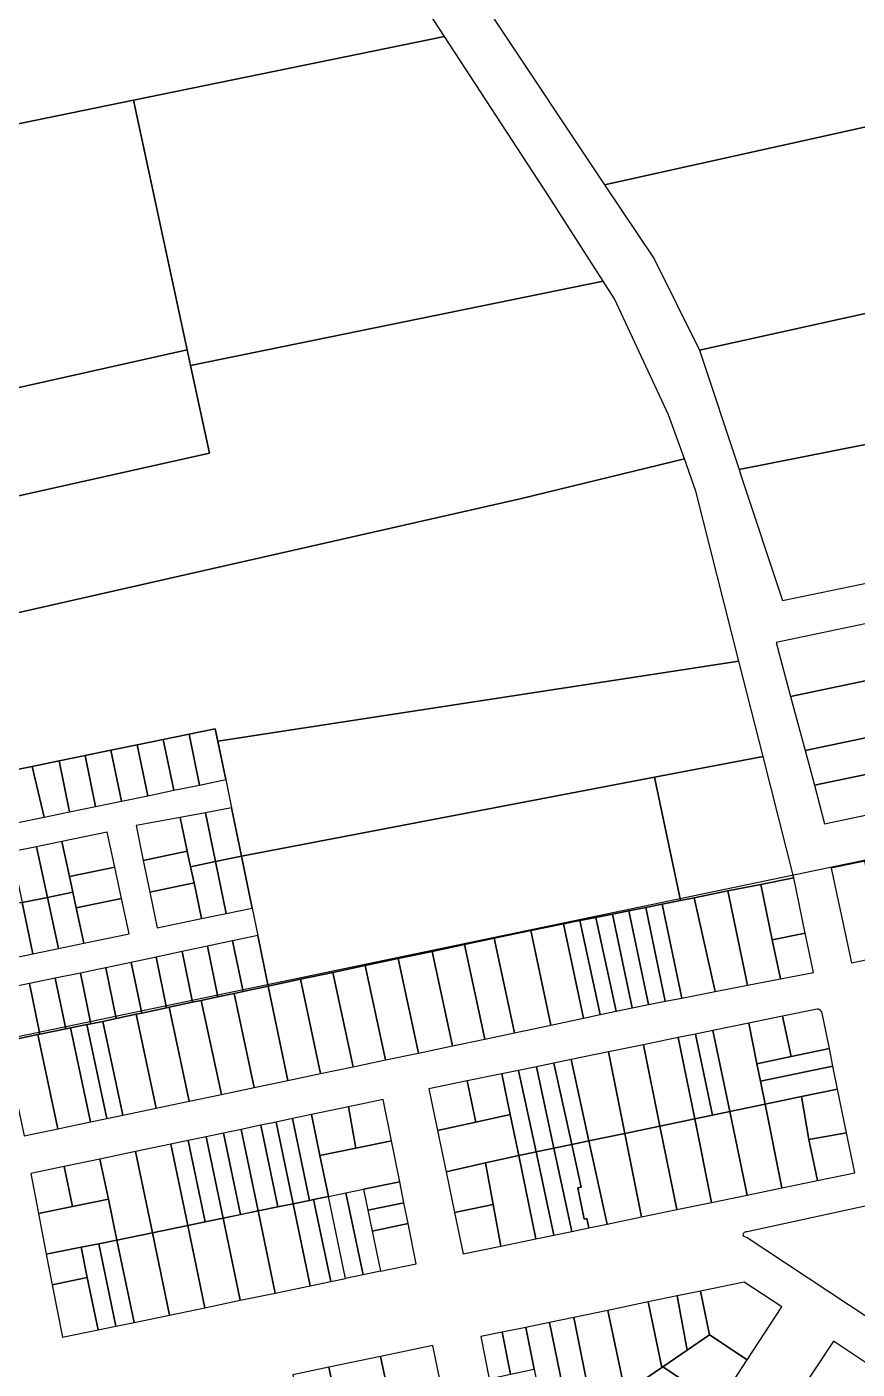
# Model space of a CAD drawing. Header units: metres. Extents: x 263639 to 269142, y 7370519 to 7372711.
# Drawn here: x 264866 to 265211, y 7371707 to 7372266 of the extents above; entities that cross this region are included whole.
import ezdxf

# ---------------------------------------------------------------- set-up
doc = ezdxf.new("R2010")
doc.units = ezdxf.units.M
doc.layers.add('LOTE', color=7, linetype='Continuous')

msp = doc.modelspace()

# ---------------------------------------------------------------- linework, layer by layer
msp.add_lwpolyline([(264487.38, 7371030.18), (264985.47, 7371330.63), (265022.81, 7371337.41), (265406.25, 7371417.45), (265476.66, 7371443.78), (265534.86, 7371470.72), (265583.1, 7371515.8), (265604.02, 7371549.54), (265617.82, 7371582.61), (265627.42, 7371622.1), (265743.62, 7371953.15), (265695.09, 7371971.24), (265680.95, 7371981.49), (265641.1, 7372007.93), (264744.16, 7371821.12)])
at = {"layer": 'LOTE', "color": 7}
for points in [[(264910.22, 7372235.4), (265039.73, 7372261.91), (264998.31, 7372325.34), (264806.07, 7372278.08), (264760.73, 7372204.8), (264910.22, 7372235.4)], [(265106.38, 7372200.19), (265106.38, 7372200.19), (265329.06, 7372249.58), (265324.64, 7372270.6), (265321.42, 7372285.89), (265313.6, 7372323.1), (265267.99, 7372313.55), (265059.77, 7372269.95), (265106.38, 7372200.19)], [(264934, 7372124.98), (265105.79, 7372160.06), (265105.79, 7372160.06), (265083.06, 7372195.58), (265039.73, 7372261.91), (264910.22, 7372235.4), (264934, 7372124.98)], [(265344.68, 7372175.34), (265335.42, 7372219.38), (265329.06, 7372249.58), (265106.38, 7372200.19), (265126.95, 7372169.39), (265145.8, 7372131.41), (265344.68, 7372175.34)], [(264932.59, 7372131.56), (264932.59, 7372131.56), (264910.22, 7372235.4), (264760.73, 7372204.8), (264759.28, 7372202.44), (264781.28, 7372097.73), (264932.59, 7372131.56)], [(265162.33, 7372081.68), (265372.08, 7372123.15), (265360.51, 7372178.84), (265344.68, 7372175.34), (265145.8, 7372131.41), (265162.33, 7372081.68), (265162.33, 7372081.68)], [(265139.59, 7372086.1), (265133.01, 7372104.53), (265110.43, 7372152.8), (265105.79, 7372160.06), (264934, 7372124.98), (264941.85, 7372088.54), (264790.32, 7372054.67), (264794.54, 7372006.86), (265071.15, 7372069.44), (265139.59, 7372086.1)], [(264790.32, 7372054.67), (264941.85, 7372088.54), (264934, 7372124.98), (264932.59, 7372131.56), (264781.28, 7372097.73), (264790.32, 7372054.67)], [(265372.08, 7372123.15), (265162.33, 7372081.68), (265163.13, 7372079.29), (265180.46, 7372027.16), (265353.45, 7372062.93), (265383.3, 7372069.1), (265372.08, 7372123.15)], [(265240.7, 7371999.13), (265248.57, 7372024.53), (265177.72, 7372009.76), (265183.76, 7371987.26), (265240.7, 7371999.13)], [(264948.64, 7371952.66), (264951.05, 7371940.86), (264955.17, 7371920.79), (265127.11, 7371953.61), (265172.33, 7371962.24), (265162.27, 7372001.99), (264945.35, 7371968.69), (264948.64, 7371952.66)], [(265232.82, 7371973.74), (265240.7, 7371999.13), (265183.76, 7371987.26), (265189.79, 7371964.77), (265232.82, 7371973.74)], [(264911.82, 7371967.16), (264916.16, 7371945.97), (264926.98, 7371948.2), (264922.64, 7371969.38), (264911.82, 7371967.16)], [(264922.64, 7371969.38), (264926.98, 7371948.2), (264937.74, 7371950.41), (264933.4, 7371971.58), (264922.64, 7371969.38)], [(264948.64, 7371952.66), (264944.3, 7371973.82), (264933.4, 7371971.58), (264937.74, 7371950.41), (264948.64, 7371952.66)], [(265227.75, 7371957.39), (265232.82, 7371973.74), (265189.79, 7371964.77), (265193.68, 7371950.29), (265227.75, 7371957.39)], [(264890.1, 7371962.7), (264894.44, 7371941.49), (264905.19, 7371943.71), (264900.84, 7371964.9), (264890.1, 7371962.7)], [(264900.84, 7371964.9), (264905.19, 7371943.71), (264916.16, 7371945.97), (264911.82, 7371967.16), (264900.84, 7371964.9)], [(264857.78, 7371956.07), (264862.13, 7371934.83), (264873.04, 7371937.08), (264868.09, 7371958.18), (264857.78, 7371956.07)], [(264868.09, 7371958.18), (264873.04, 7371937.08), (264883.59, 7371939.25), (264879.24, 7371960.47), (264868.09, 7371958.18)], [(264879.24, 7371960.47), (264883.59, 7371939.25), (264894.44, 7371941.49), (264890.1, 7371962.7), (264879.24, 7371960.47)], [(265143.68, 7371903.52), (265157.61, 7371906.32), (265171.34, 7371909.07), (265185.08, 7371911.83), (265172.33, 7371962.24), (265127.11, 7371953.61), (265137.89, 7371902.36), (265143.68, 7371903.52)], [(264959.6, 7371899.15), (264962.02, 7371887.81), (264966.36, 7371866.7), (264979.73, 7371869.56), (264993.24, 7371872.44), (265006.74, 7371875.3), (265020.44, 7371878.18), (265034.59, 7371881.16), (265048.08, 7371884), (265060.42, 7371886.6), (265075.6, 7371889.8), (265089.25, 7371892.6), (265096.11, 7371893.98), (265102.76, 7371895.31), (265109.66, 7371896.7), (265116.46, 7371898.06), (265123.47, 7371899.47), (265130.36, 7371900.85), (265137.89, 7371902.36), (265127.11, 7371953.61), (264955.17, 7371920.79), (264959.6, 7371899.15)], [(265197.96, 7371934.32), (265222.16, 7371939.36), (265227.75, 7371957.39), (265193.68, 7371950.29), (265197.96, 7371934.32)], [(264951.05, 7371940.86), (264940.28, 7371938.87), (264944.44, 7371918.56), (264955.17, 7371920.79), (264951.05, 7371940.86)], [(264911.33, 7371933.54), (264914.3, 7371919.01), (264932.64, 7371922.82), (264929.65, 7371936.92), (264911.33, 7371933.54)], [(264929.65, 7371936.92), (264932.64, 7371922.82), (264934.01, 7371916.39), (264944.44, 7371918.56), (264940.28, 7371938.87), (264929.65, 7371936.92)], [(264899.29, 7371930.79), (264880.47, 7371926.91), (264883.62, 7371912.34), (264902.42, 7371916.25), (264899.29, 7371930.79)], [(264863.86, 7371901.49), (264874.46, 7371903.63), (264869.91, 7371924.73), (264859.45, 7371922.58), (264863.86, 7371901.49)], [(264874.46, 7371903.63), (264885.04, 7371905.77), (264883.62, 7371912.34), (264880.47, 7371926.91), (264869.91, 7371924.73), (264874.46, 7371903.63)], [(264935.44, 7371909.67), (264934.01, 7371916.39), (264932.64, 7371922.82), (264914.3, 7371919.01), (264917, 7371905.84), (264935.44, 7371909.67)], [(264948.88, 7371896.93), (264944.44, 7371918.56), (264934.01, 7371916.39), (264935.44, 7371909.67), (264938.6, 7371894.79), (264948.88, 7371896.93)], [(264959.6, 7371899.15), (264955.17, 7371920.79), (264944.44, 7371918.56), (264948.88, 7371896.93), (264959.6, 7371899.15)], [(265200.73, 7371915.81), (265209.12, 7371876.39), (265223.13, 7371879.28), (265214.73, 7371918.74), (265200.73, 7371915.81)], [(264902.42, 7371916.25), (264883.62, 7371912.34), (264885.04, 7371905.77), (264886.42, 7371899.33), (264905.23, 7371903.23), (264902.42, 7371916.25)], [(264938.6, 7371894.79), (264935.44, 7371909.67), (264917, 7371905.84), (264920.06, 7371890.94), (264938.6, 7371894.79)], [(265179.56, 7371869.73), (265176.16, 7371886.01), (265171.34, 7371909.07), (265157.61, 7371906.32), (265165.82, 7371867.06), (265179.56, 7371869.73)], [(265176.16, 7371886.01), (265189.92, 7371888.69), (265185.08, 7371911.83), (265171.34, 7371909.07), (265176.16, 7371886.01)], [(264879.04, 7371882.42), (264874.46, 7371903.63), (264863.86, 7371901.49), (264868.31, 7371880.19), (264879.04, 7371882.42)], [(264889.6, 7371884.61), (264886.42, 7371899.33), (264885.04, 7371905.77), (264874.46, 7371903.63), (264879.04, 7371882.42), (264889.6, 7371884.61)], [(264905.23, 7371903.23), (264886.42, 7371899.33), (264889.6, 7371884.61), (264908.41, 7371888.52), (264905.23, 7371903.23)], [(265143.68, 7371903.52), (265137.89, 7371902.36), (265130.36, 7371900.85), (265138.53, 7371861.75), (265152.37, 7371864.44), (265143.68, 7371903.52)], [(265165.82, 7371867.06), (265157.61, 7371906.32), (265143.68, 7371903.52), (265152.37, 7371864.44), (265165.82, 7371867.06)], [(264868.31, 7371880.19), (264863.86, 7371901.49), (264853.14, 7371899.33), (264857.61, 7371877.97), (264868.31, 7371880.19)], [(265109.66, 7371896.7), (265102.76, 7371895.31), (265111.11, 7371856.27), (265117.81, 7371857.7), (265109.66, 7371896.7)], [(265116.46, 7371898.06), (265109.66, 7371896.7), (265117.81, 7371857.7), (265117.81, 7371857.7), (265124.63, 7371859.04), (265116.46, 7371898.06)], [(265123.47, 7371899.47), (265116.46, 7371898.06), (265124.63, 7371859.04), (265131.64, 7371860.4), (265123.47, 7371899.47)], [(265130.36, 7371900.85), (265123.47, 7371899.47), (265131.64, 7371860.4), (265138.53, 7371861.75), (265130.36, 7371900.85)], [(265089.25, 7371892.6), (265075.6, 7371889.8), (265075.6, 7371889.8), (265084, 7371850.51), (265097.63, 7371853.41), (265089.25, 7371892.6)], [(265096.11, 7371893.98), (265089.25, 7371892.6), (265097.63, 7371853.41), (265104.48, 7371854.86), (265096.11, 7371893.98)], [(265102.76, 7371895.31), (265096.11, 7371893.98), (265104.48, 7371854.86), (265111.11, 7371856.27), (265102.76, 7371895.31)], [(264955.85, 7371864.46), (264951.51, 7371885.57), (264940.99, 7371883.33), (264945.33, 7371862.22), (264952.13, 7371863.67), (264955.85, 7371864.46)], [(264962.02, 7371887.81), (264951.51, 7371885.57), (264955.85, 7371864.46), (264966.36, 7371866.7), (264962.02, 7371887.81)], [(265060.42, 7371886.6), (265048.08, 7371884), (265056.5, 7371844.66), (265068.83, 7371847.29), (265060.42, 7371886.6)], [(265075.6, 7371889.8), (265060.42, 7371886.6), (265068.83, 7371847.29), (265084, 7371850.51), (265075.6, 7371889.8)], [(265193.33, 7371872.41), (265189.92, 7371888.69), (265176.16, 7371886.01), (265179.56, 7371869.73), (265193.33, 7371872.41)], [(264934.84, 7371859.98), (264930.5, 7371881.09), (264919.66, 7371878.78), (264924.01, 7371857.67), (264925.03, 7371857.89), (264934.84, 7371859.98)], [(264945.33, 7371862.22), (264940.99, 7371883.33), (264930.5, 7371881.09), (264934.84, 7371859.98), (264938.47, 7371860.75), (264945.33, 7371862.22)], [(265034.59, 7371881.16), (265020.44, 7371878.18), (265028.86, 7371838.84), (265043.01, 7371841.81), (265034.59, 7371881.16)], [(265048.08, 7371884), (265034.59, 7371881.16), (265043.01, 7371841.81), (265043.01, 7371841.81), (265056.5, 7371844.66), (265048.08, 7371884)], [(264903.06, 7371853.2), (264898.71, 7371874.31), (264895.31, 7371873.58), (264888.17, 7371872.12), (264892.51, 7371851.04), (264897.47, 7371852.05), (264903.06, 7371853.2)], [(264913.67, 7371855.46), (264909.33, 7371876.57), (264898.71, 7371874.31), (264903.06, 7371853.2), (264911.39, 7371854.98), (264913.67, 7371855.46)], [(264924.01, 7371857.67), (264919.66, 7371878.78), (264909.33, 7371876.57), (264913.67, 7371855.46), (264924.01, 7371857.67)], [(265006.74, 7371875.3), (264993.24, 7371872.44), (264993.24, 7371872.44), (265001.65, 7371833.13), (265015.16, 7371835.97), (265006.74, 7371875.3)], [(265020.44, 7371878.18), (265006.74, 7371875.3), (265015.16, 7371835.97), (265028.86, 7371838.84), (265020.44, 7371878.18)], [(264882.03, 7371848.89), (264877.7, 7371869.98), (264866.91, 7371867.77), (264871.24, 7371846.68), (264882.03, 7371848.89)], [(264892.51, 7371851.04), (264888.17, 7371872.12), (264877.7, 7371869.98), (264882.03, 7371848.89), (264883.99, 7371849.29), (264890.85, 7371850.7), (264892.51, 7371851.04)], [(264979.73, 7371869.56), (264966.36, 7371866.7), (264974.43, 7371827.42), (264988.14, 7371830.3), (264979.73, 7371869.56)], [(264993.24, 7371872.44), (264979.73, 7371869.56), (264988.14, 7371830.3), (265001.65, 7371833.13), (264993.24, 7371872.44)], [(264871.24, 7371846.68), (264866.91, 7371867.77), (264856.39, 7371865.62), (264860.72, 7371844.53), (264870.38, 7371846.51), (264871.24, 7371846.68)], [(264952.13, 7371863.67), (264945.33, 7371862.22), (264938.47, 7371860.75), (264946.84, 7371821.64), (264960.51, 7371824.5), (264952.13, 7371863.67)], [(264966.36, 7371866.7), (264955.85, 7371864.46), (264952.13, 7371863.67), (264960.51, 7371824.5), (264974.43, 7371827.42), (264966.36, 7371866.7)], [(264925.03, 7371857.89), (264924.01, 7371857.67), (264913.67, 7371855.46), (264911.39, 7371854.98), (264919.74, 7371815.95), (264933.39, 7371818.82), (264925.03, 7371857.89)], [(264938.47, 7371860.75), (264934.84, 7371859.98), (264925.03, 7371857.89), (264933.39, 7371818.82), (264946.84, 7371821.64), (264938.47, 7371860.75)], [(265184.07, 7371837.4), (265199.92, 7371840.69), (265196.91, 7371855.4), (265196.85, 7371855.7), (265196.69, 7371856.11), (265196.44, 7371856.46), (265196.05, 7371856.82), (265195.71, 7371857.01), (265195.36, 7371857.12), (265194.88, 7371857.18), (265180.48, 7371854.22), (265184.07, 7371837.4)], [(264897.47, 7371852.05), (264892.51, 7371851.04), (264890.85, 7371850.7), (264899.2, 7371811.65), (264905.82, 7371813.03), (264897.47, 7371852.05)], [(264911.39, 7371854.98), (264903.06, 7371853.2), (264903.06, 7371853.2), (264897.47, 7371852.05), (264905.82, 7371813.03), (264919.74, 7371815.95), (264911.39, 7371854.98)], [(265169.77, 7371834.43), (265184.07, 7371837.4), (265180.48, 7371854.22), (265166.37, 7371851.32), (265169.77, 7371834.43)], [(264870.38, 7371846.51), (264860.72, 7371844.53), (264856.38, 7371843.64), (264864.78, 7371804.42), (264878.75, 7371807.36), (264870.38, 7371846.51)], [(264883.99, 7371849.29), (264882.03, 7371848.89), (264871.24, 7371846.68), (264870.38, 7371846.51), (264878.75, 7371807.36), (264892.35, 7371810.21), (264883.99, 7371849.29)], [(264890.85, 7371850.7), (264883.99, 7371849.29), (264892.35, 7371810.21), (264899.2, 7371811.65), (264890.85, 7371850.7)], [(265143.86, 7371811.49), (265151.24, 7371813.02), (265144.19, 7371846.77), (265137.05, 7371845.3), (265143.86, 7371811.49)], [(265151.24, 7371813.02), (265158.43, 7371814.51), (265151.38, 7371848.24), (265144.19, 7371846.77), (265151.24, 7371813.02)], [(265158.43, 7371814.51), (265173.16, 7371817.57), (265171.24, 7371827.13), (265169.77, 7371834.43), (265166.37, 7371851.32), (265151.38, 7371848.24), (265158.43, 7371814.51)], [(265114.75, 7371805.44), (265129.36, 7371808.48), (265122.55, 7371842.33), (265107.94, 7371839.33), (265114.75, 7371805.44)], [(265129.36, 7371808.48), (265143.86, 7371811.49), (265137.05, 7371845.3), (265122.55, 7371842.33), (265129.36, 7371808.48)], [(265171.24, 7371827.13), (265201.41, 7371833.39), (265199.92, 7371840.69), (265184.07, 7371837.4), (265169.77, 7371834.43), (265171.24, 7371827.13)], [(265092.68, 7371800.86), (265099.79, 7371802.34), (265092.4, 7371836.14), (265085.28, 7371834.67), (265092.68, 7371800.86)], [(265099.79, 7371802.34), (265114.75, 7371805.44), (265107.94, 7371839.33), (265092.4, 7371836.14), (265099.79, 7371802.34)], [(265063.57, 7371830.22), (265049.2, 7371827.27), (265052.75, 7371810.13), (265067.07, 7371813.28), (265063.57, 7371830.22)], [(265067.07, 7371813.28), (265070.6, 7371796.27), (265077.82, 7371797.77), (265070.57, 7371831.65), (265063.57, 7371830.22), (265067.07, 7371813.28)], [(265077.82, 7371797.77), (265085.24, 7371799.31), (265078, 7371833.18), (265070.57, 7371831.65), (265077.82, 7371797.77)], [(265085.24, 7371799.31), (265092.68, 7371800.86), (265085.28, 7371834.67), (265078, 7371833.18), (265085.24, 7371799.31)], [(265173.16, 7371817.57), (265188.32, 7371820.72), (265203.36, 7371823.84), (265201.41, 7371833.39), (265171.24, 7371827.13), (265173.16, 7371817.57)], [(265033.16, 7371823.97), (265036.79, 7371806.61), (265052.75, 7371810.13), (265049.2, 7371827.27), (265033.16, 7371823.97)], [(265188.32, 7371820.72), (265191.43, 7371802.84), (265207.08, 7371805.64), (265203.36, 7371823.84), (265188.32, 7371820.72)], [(265014.22, 7371819.54), (264999.71, 7371816.49), (265002.75, 7371799.27), (265017.65, 7371802.35), (265014.22, 7371819.54)], [(265195.05, 7371785.87), (265191.43, 7371802.84), (265188.32, 7371820.72), (265173.16, 7371817.57), (265180.17, 7371782.78), (265195.05, 7371785.87)], [(264987.84, 7371796.19), (264984.28, 7371813.25), (264976.38, 7371811.59), (264983.49, 7371777.55), (264985.24, 7371777.92), (264991.39, 7371779.19), (264987.84, 7371796.19)], [(265002.75, 7371799.27), (264999.71, 7371816.49), (264984.28, 7371813.25), (264987.84, 7371796.19), (265002.75, 7371799.27)], [(265040.4, 7371789.37), (265056.82, 7371793.12), (265070.6, 7371796.27), (265067.07, 7371813.28), (265052.75, 7371810.13), (265036.79, 7371806.61), (265040.4, 7371789.37)], [(265165.69, 7371779.77), (265158.43, 7371814.51), (265151.24, 7371813.02), (265143.86, 7371811.49), (265150.86, 7371776.69), (265165.69, 7371779.77)], [(265180.17, 7371782.78), (265173.16, 7371817.57), (265158.43, 7371814.51), (265165.69, 7371779.77), (265180.17, 7371782.78)], [(264955.05, 7371807.11), (264947.71, 7371805.57), (264954.8, 7371771.62), (264962.15, 7371773.14), (264955.05, 7371807.11)], [(264963.24, 7371808.83), (264955.05, 7371807.11), (264962.15, 7371773.14), (264970.35, 7371774.84), (264963.24, 7371808.83)], [(264969.6, 7371810.16), (264963.24, 7371808.83), (264970.35, 7371774.84), (264976.7, 7371776.15), (264969.6, 7371810.16)], [(264976.38, 7371811.59), (264969.6, 7371810.16), (264976.7, 7371776.15), (264983.49, 7371777.55), (264976.38, 7371811.59)], [(265136.36, 7371773.68), (265129.36, 7371808.48), (265114.75, 7371805.44), (265121.75, 7371770.65), (265136.36, 7371773.68)], [(265150.86, 7371776.69), (265143.86, 7371811.49), (265129.36, 7371808.48), (265136.36, 7371773.68), (265150.86, 7371776.69)], [(264932.97, 7371802.47), (264925.73, 7371800.95), (264932.81, 7371767.08), (264940.06, 7371768.58), (264932.97, 7371802.47)], [(264940.47, 7371804.04), (264932.97, 7371802.47), (264940.06, 7371768.58), (264947.56, 7371770.13), (264940.47, 7371804.04)], [(264947.71, 7371805.57), (264940.47, 7371804.04), (264947.56, 7371770.13), (264954.8, 7371771.62), (264947.71, 7371805.57)], [(265017.65, 7371802.35), (265002.75, 7371799.27), (264987.84, 7371796.19), (264991.39, 7371779.19), (264991.39, 7371779.19), (264998.64, 7371780.69), (265005.98, 7371782.2), (265021.05, 7371785.32), (265017.65, 7371802.35)], [(265099.82, 7371766.09), (265107.38, 7371767.66), (265099.79, 7371802.34), (265092.68, 7371800.86), (265096.55, 7371783.07), (265095.28, 7371782.82), (265097.83, 7371769.76), (265099.01, 7371770.01), (265099.82, 7371766.09)], [(265121.75, 7371770.65), (265114.75, 7371805.44), (265099.79, 7371802.34), (265107.38, 7371767.66), (265121.75, 7371770.65)], [(265210.46, 7371789.07), (265207.08, 7371805.64), (265191.43, 7371802.84), (265195.05, 7371785.87), (265210.46, 7371789.07)], [(264911.04, 7371797.86), (264896.29, 7371794.76), (264899.77, 7371778.09), (264903.34, 7371760.99), (264918.11, 7371764.04), (264911.04, 7371797.86)], [(264925.73, 7371800.95), (264911.04, 7371797.86), (264918.11, 7371764.04), (264932.81, 7371767.08), (264925.73, 7371800.95)], [(265077.8, 7371761.52), (265070.6, 7371796.27), (265056.82, 7371793.12), (265059.97, 7371775.8), (265063.13, 7371758.47), (265077.8, 7371761.52)], [(265085.24, 7371763.06), (265077.82, 7371797.77), (265070.6, 7371796.27), (265077.8, 7371761.52), (265085.24, 7371763.06)], [(265092.66, 7371764.61), (265085.24, 7371799.31), (265077.82, 7371797.77), (265085.24, 7371763.06), (265092.66, 7371764.61)], [(265092.66, 7371764.61), (265099.82, 7371766.09), (265099.01, 7371770.01), (265097.83, 7371769.76), (265095.28, 7371782.82), (265096.55, 7371783.07), (265092.68, 7371800.86), (265092.68, 7371800.86), (265085.24, 7371799.31), (265092.66, 7371764.61)], [(264884.84, 7371775.01), (264881.37, 7371791.62), (264867.45, 7371788.7), (264870.66, 7371772.07), (264884.84, 7371775.01)], [(264896.29, 7371794.76), (264881.37, 7371791.62), (264884.84, 7371775.01), (264899.77, 7371778.09), (264896.29, 7371794.76)], [(265043.94, 7371772.47), (265059.97, 7371775.8), (265056.82, 7371793.12), (265040.4, 7371789.37), (265043.94, 7371772.47)], [(265021.05, 7371785.32), (265005.98, 7371782.2), (265007.82, 7371773.42), (265022.8, 7371776.53), (265021.05, 7371785.32)], [(264998.53, 7371745.06), (264991.39, 7371779.19), (264985.24, 7371777.92), (264992.37, 7371743.78), (264998.53, 7371745.06)], [(265005.82, 7371746.57), (264998.53, 7371745.06), (264991.39, 7371779.19), (264998.64, 7371780.69), (265005.82, 7371746.57)], [(264998.64, 7371780.69), (265005.98, 7371782.2), (265007.82, 7371773.42), (265009.62, 7371764.78), (265013.11, 7371748.08), (265005.82, 7371746.57), (264998.64, 7371780.69)], [(264899.77, 7371778.09), (264884.84, 7371775.01), (264870.66, 7371772.07), (264873.92, 7371755.13), (264888.4, 7371758.01), (264895.75, 7371759.48), (264903.34, 7371760.99), (264899.77, 7371778.09)], [(264983.84, 7371742.01), (264976.7, 7371776.15), (264970.35, 7371774.84), (264962.15, 7371773.14), (264969.28, 7371738.98), (264983.84, 7371742.01)], [(264992.37, 7371743.78), (264985.24, 7371777.92), (264983.49, 7371777.55), (264976.7, 7371776.15), (264983.84, 7371742.01), (264992.37, 7371743.78)], [(265022.8, 7371776.53), (265007.82, 7371773.42), (265009.62, 7371764.78), (265024.53, 7371767.88), (265022.8, 7371776.53)], [(265047.55, 7371755.24), (265063.13, 7371758.47), (265059.97, 7371775.8), (265043.94, 7371772.47), (265047.55, 7371755.24)], [(264954.7, 7371735.95), (264947.56, 7371770.13), (264940.06, 7371768.58), (264932.81, 7371767.08), (264939.95, 7371732.89), (264954.7, 7371735.95)], [(264969.28, 7371738.98), (264962.15, 7371773.14), (264954.53, 7371771.57), (264947.56, 7371770.13), (264954.7, 7371735.95), (264969.28, 7371738.98)], [(265027.86, 7371751.15), (265024.53, 7371767.88), (265009.62, 7371764.78), (265013.11, 7371748.08), (265027.86, 7371751.15)], [(264925.26, 7371729.84), (264918.11, 7371764.04), (264903.34, 7371760.99), (264910.49, 7371726.77), (264925.26, 7371729.84)], [(264939.95, 7371732.89), (264932.81, 7371767.08), (264918.11, 7371764.04), (264925.26, 7371729.84), (264939.95, 7371732.89)], [(264873.92, 7371755.13), (264876.36, 7371742.46), (264891.01, 7371745.49), (264888.4, 7371758.01), (264873.92, 7371755.13)], [(264902.92, 7371725.2), (264895.75, 7371759.48), (264888.4, 7371758.01), (264891.01, 7371745.49), (264895.57, 7371723.67), (264902.92, 7371725.2)], [(264910.49, 7371726.77), (264903.34, 7371760.99), (264895.75, 7371759.48), (264902.92, 7371725.2), (264910.49, 7371726.77)], [(264895.57, 7371723.67), (264891.01, 7371745.49), (264876.36, 7371742.46), (264880.69, 7371720.58), (264895.57, 7371723.67)], [(265140.77, 7371715.2), (265150.07, 7371721.55), (265146.22, 7371739.76), (265136.58, 7371737.76), (265140.77, 7371715.2)], [(265180.14, 7371733.23), (265164.52, 7371743.54), (265146.22, 7371739.76), (265150.07, 7371721.55), (265165.73, 7371711.21), (265180.14, 7371733.23)], [(265114.93, 7371697.57), (265115.38, 7371697.87), (265130.25, 7371708.02), (265124.49, 7371735.26), (265107.7, 7371731.78), (265114.93, 7371697.57)], [(265130.25, 7371708.02), (265130.55, 7371708.23), (265140.77, 7371715.2), (265136.58, 7371737.76), (265124.49, 7371735.26), (265130.25, 7371708.02)], [(265083.43, 7371726.76), (265088.93, 7371699.71), (265099.01, 7371701.82), (265093.51, 7371728.84), (265083.43, 7371726.76)], [(265093.51, 7371728.84), (265099.01, 7371701.82), (265100.46, 7371694.72), (265114.93, 7371697.57), (265107.7, 7371731.78), (265093.51, 7371728.84)], [(265063.65, 7371722.66), (265067.19, 7371705.18), (265077.03, 7371707.24), (265073.5, 7371724.7), (265063.65, 7371722.66)], [(265073.5, 7371724.7), (265077.03, 7371707.24), (265078.98, 7371697.63), (265088.93, 7371699.71), (265083.43, 7371726.76), (265073.5, 7371724.7)], [(265058.33, 7371703.33), (265067.19, 7371705.18), (265063.65, 7371722.66), (265054.79, 7371720.83), (265058.33, 7371703.33)], [(265165.73, 7371711.21), (265150.07, 7371721.55), (265140.77, 7371715.2), (265130.55, 7371708.23), (265153.76, 7371692.91), (265165.73, 7371711.21)], [(265218.26, 7371707.84), (265201.61, 7371719.01), (265187.48, 7371697.63), (265203.64, 7371686.8), (265203.81, 7371687.58), (265221.7, 7371691.22), (265218.26, 7371707.84)], [(264991.51, 7371708.12), (264997.2, 7371681.32), (265018.76, 7371685.65), (265017.05, 7371693.72), (265013.04, 7371712.58), (264991.51, 7371708.12)], [(265034.81, 7371717.1), (265013.04, 7371712.58), (265017.05, 7371693.72), (265037.96, 7371702.34), (265034.81, 7371717.1)], [(264976.56, 7371705.01), (264983.73, 7371671.26), (264998.69, 7371674.27), (264997.2, 7371681.32), (264991.51, 7371708.12), (264976.56, 7371705.01)], [(265153.76, 7371692.91), (265130.55, 7371708.23), (265130.25, 7371708.02), (265115.38, 7371697.87), (265144.45, 7371678.69), (265153.76, 7371692.91)]]:
    msp.add_lwpolyline(points, close=True, dxfattribs=at)
for points in [[(264857.78, 7371956.07), (264868.09, 7371958.18), (264879.24, 7371960.47), (264890.1, 7371962.7), (264900.84, 7371964.9), (264911.82, 7371967.16), (264922.64, 7371969.38), (264933.4, 7371971.58), (264944.3, 7371973.82), (264945.35, 7371968.69), (265162.27, 7372001.99), (265144.4, 7372072.64), (265139.59, 7372086.1), (265071.15, 7372069.44), (264794.54, 7372006.86)], [(265224.62, 7371722.96), (265165.7, 7371761.9), (265164.46, 7371762.57), (265164.1, 7371763.13), (265164.13, 7371763.62), (265164.31, 7371764.07), (265164.59, 7371764.28), (265164.96, 7371764.5), (265165.27, 7371764.59), (265165.69, 7371764.65), (265165.69, 7371764.65), (265267.15, 7371786.62)]]:
    msp.add_lwpolyline(points, dxfattribs=at)

doc.saveas('drawing.dxf')
